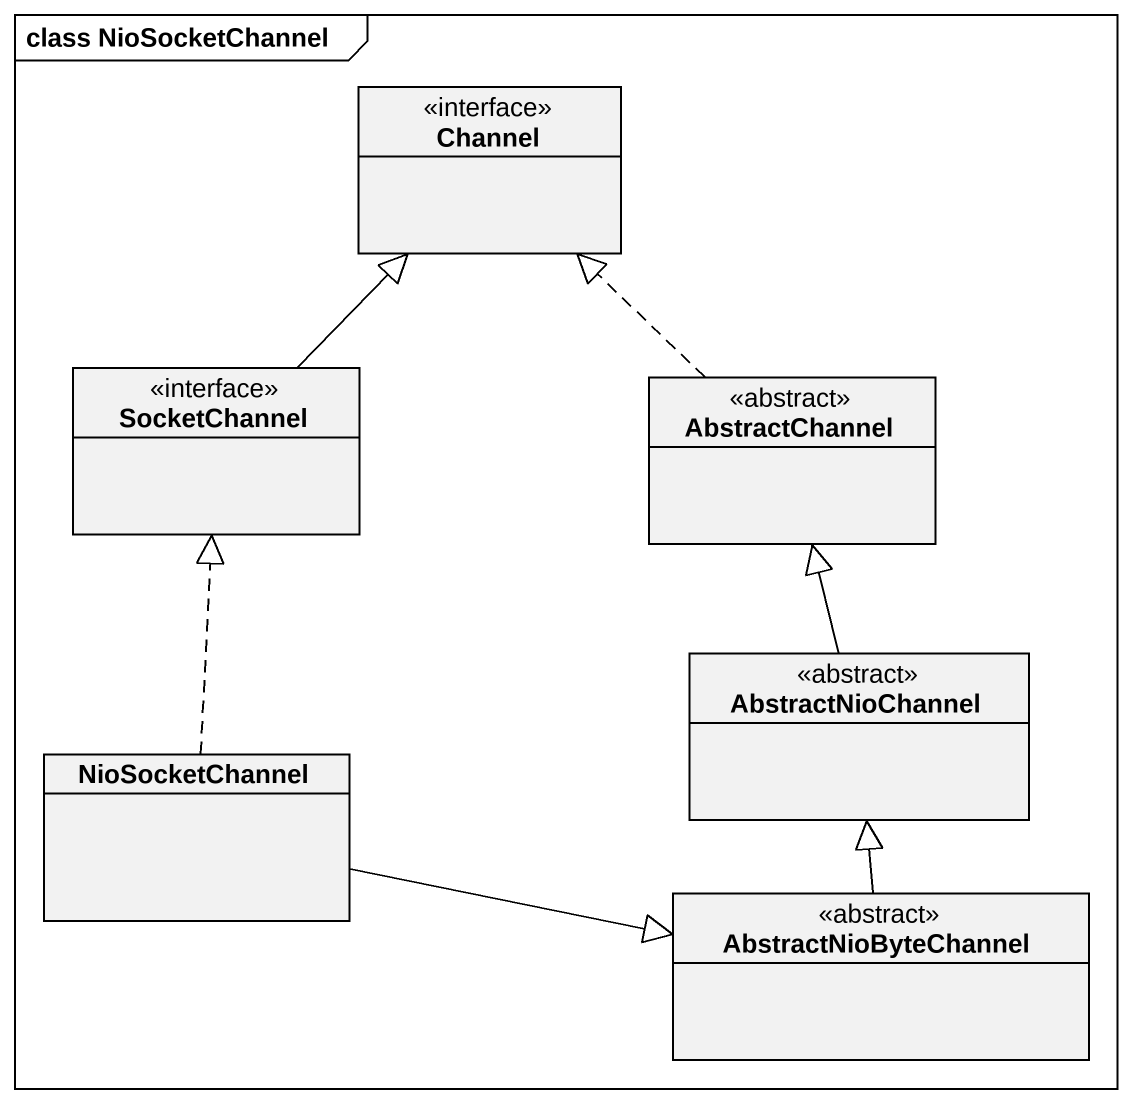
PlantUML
@startuml
mainframe class NioSocketChannel
hide circle
hide empty members
class Channel <<interface>>
class SocketChannel <<interface>>
class AbstractChannel <<abstract>>
class AbstractNioChannel <<abstract>>
class NioSocketChannel
class AbstractNioByteChannel <<abstract>>
SocketChannel -up-|> Channel
AbstractChannel .up.|> Channel
AbstractNioChannel -up-|> AbstractChannel
NioSocketChannel .up.|> SocketChannel
NioSocketChannel -right-|> AbstractNioByteChannel
AbstractNioByteChannel -up-|> AbstractNioChannel
@enduml
